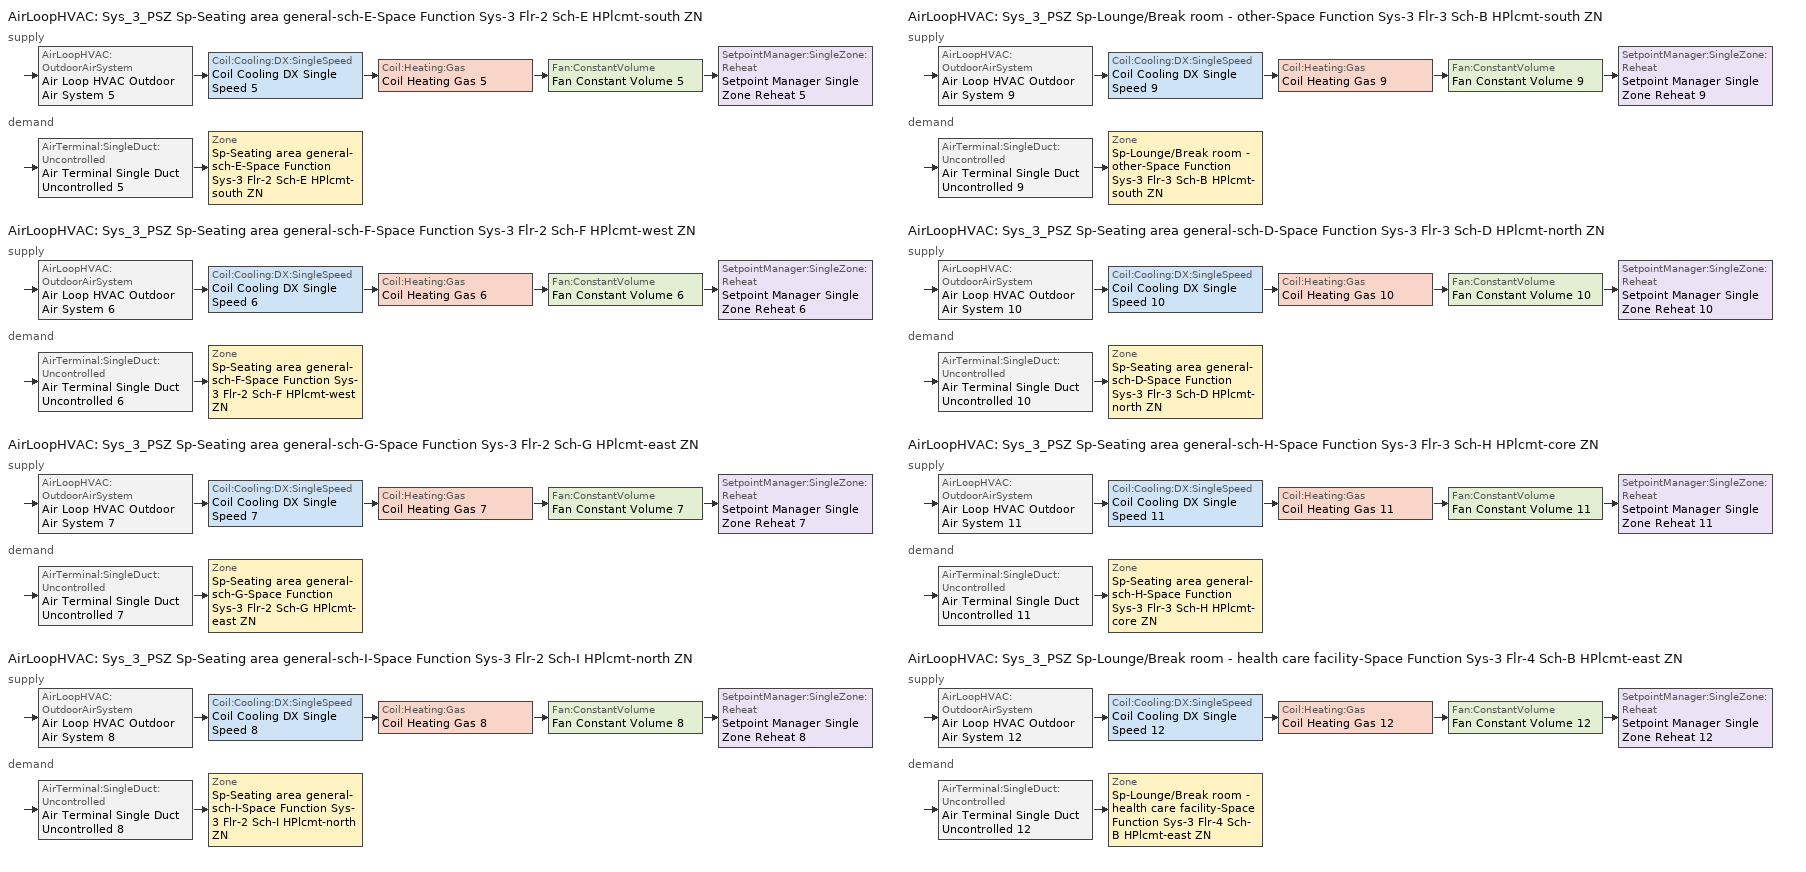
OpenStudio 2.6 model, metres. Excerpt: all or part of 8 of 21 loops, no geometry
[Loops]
AirLoopHVAC 'Sys_3_PSZ Sp-Seating area general-sch-E-Space Function Sys-3 Flr-2 Sch-E HPlcmt-south ZN'
 supply: AirLoopHVAC:OutdoorAirSystem 'Air Loop HVAC Outdoor Air System 5' > Coil:Cooling:DX:SingleSpeed 'Coil Cooling DX Single Speed 5' > Coil:Heating:Gas 'Coil Heating Gas 5' > Fan:ConstantVolume 'Fan Constant Volume 5' > SetpointManager:SingleZone:Reheat 'Setpoint Manager Single Zone Reheat 5'
 demand: AirTerminal:SingleDuct:Uncontrolled 'Air Terminal Single Duct Uncontrolled 5' > Zone 'Sp-Seating area general-sch-E-Space Function Sys-3 Flr-2 Sch-E HPlcmt-south ZN'
AirLoopHVAC 'Sys_3_PSZ Sp-Seating area general-sch-F-Space Function Sys-3 Flr-2 Sch-F HPlcmt-west ZN'
 supply: AirLoopHVAC:OutdoorAirSystem 'Air Loop HVAC Outdoor Air System 6' > Coil:Cooling:DX:SingleSpeed 'Coil Cooling DX Single Speed 6' > Coil:Heating:Gas 'Coil Heating Gas 6' > Fan:ConstantVolume 'Fan Constant Volume 6' > SetpointManager:SingleZone:Reheat 'Setpoint Manager Single Zone Reheat 6'
 demand: AirTerminal:SingleDuct:Uncontrolled 'Air Terminal Single Duct Uncontrolled 6' > Zone 'Sp-Seating area general-sch-F-Space Function Sys-3 Flr-2 Sch-F HPlcmt-west ZN'
AirLoopHVAC 'Sys_3_PSZ Sp-Seating area general-sch-G-Space Function Sys-3 Flr-2 Sch-G HPlcmt-east ZN'
 supply: AirLoopHVAC:OutdoorAirSystem 'Air Loop HVAC Outdoor Air System 7' > Coil:Cooling:DX:SingleSpeed 'Coil Cooling DX Single Speed 7' > Coil:Heating:Gas 'Coil Heating Gas 7' > Fan:ConstantVolume 'Fan Constant Volume 7' > SetpointManager:SingleZone:Reheat 'Setpoint Manager Single Zone Reheat 7'
 demand: AirTerminal:SingleDuct:Uncontrolled 'Air Terminal Single Duct Uncontrolled 7' > Zone 'Sp-Seating area general-sch-G-Space Function Sys-3 Flr-2 Sch-G HPlcmt-east ZN'
AirLoopHVAC 'Sys_3_PSZ Sp-Seating area general-sch-I-Space Function Sys-3 Flr-2 Sch-I HPlcmt-north ZN'
 supply: AirLoopHVAC:OutdoorAirSystem 'Air Loop HVAC Outdoor Air System 8' > Coil:Cooling:DX:SingleSpeed 'Coil Cooling DX Single Speed 8' > Coil:Heating:Gas 'Coil Heating Gas 8' > Fan:ConstantVolume 'Fan Constant Volume 8' > SetpointManager:SingleZone:Reheat 'Setpoint Manager Single Zone Reheat 8'
 demand: AirTerminal:SingleDuct:Uncontrolled 'Air Terminal Single Duct Uncontrolled 8' > Zone 'Sp-Seating area general-sch-I-Space Function Sys-3 Flr-2 Sch-I HPlcmt-north ZN'
AirLoopHVAC 'Sys_3_PSZ Sp-Lounge/Break room - other-Space Function Sys-3 Flr-3 Sch-B HPlcmt-south ZN'
 supply: AirLoopHVAC:OutdoorAirSystem 'Air Loop HVAC Outdoor Air System 9' > Coil:Cooling:DX:SingleSpeed 'Coil Cooling DX Single Speed 9' > Coil:Heating:Gas 'Coil Heating Gas 9' > Fan:ConstantVolume 'Fan Constant Volume 9' > SetpointManager:SingleZone:Reheat 'Setpoint Manager Single Zone Reheat 9'
 demand: AirTerminal:SingleDuct:Uncontrolled 'Air Terminal Single Duct Uncontrolled 9' > Zone 'Sp-Lounge/Break room - other-Space Function Sys-3 Flr-3 Sch-B HPlcmt-south ZN'
AirLoopHVAC 'Sys_3_PSZ Sp-Seating area general-sch-D-Space Function Sys-3 Flr-3 Sch-D HPlcmt-north ZN'
 supply: AirLoopHVAC:OutdoorAirSystem 'Air Loop HVAC Outdoor Air System 10' > Coil:Cooling:DX:SingleSpeed 'Coil Cooling DX Single Speed 10' > Coil:Heating:Gas 'Coil Heating Gas 10' > Fan:ConstantVolume 'Fan Constant Volume 10' > SetpointManager:SingleZone:Reheat 'Setpoint Manager Single Zone Reheat 10'
 demand: AirTerminal:SingleDuct:Uncontrolled 'Air Terminal Single Duct Uncontrolled 10' > Zone 'Sp-Seating area general-sch-D-Space Function Sys-3 Flr-3 Sch-D HPlcmt-north ZN'
AirLoopHVAC 'Sys_3_PSZ Sp-Seating area general-sch-H-Space Function Sys-3 Flr-3 Sch-H HPlcmt-core ZN'
 supply: AirLoopHVAC:OutdoorAirSystem 'Air Loop HVAC Outdoor Air System 11' > Coil:Cooling:DX:SingleSpeed 'Coil Cooling DX Single Speed 11' > Coil:Heating:Gas 'Coil Heating Gas 11' > Fan:ConstantVolume 'Fan Constant Volume 11' > SetpointManager:SingleZone:Reheat 'Setpoint Manager Single Zone Reheat 11'
 demand: AirTerminal:SingleDuct:Uncontrolled 'Air Terminal Single Duct Uncontrolled 11' > Zone 'Sp-Seating area general-sch-H-Space Function Sys-3 Flr-3 Sch-H HPlcmt-core ZN'
AirLoopHVAC 'Sys_3_PSZ Sp-Lounge/Break room - health care facility-Space Function Sys-3 Flr-4 Sch-B HPlcmt-east ZN'
 supply: AirLoopHVAC:OutdoorAirSystem 'Air Loop HVAC Outdoor Air System 12' > Coil:Cooling:DX:SingleSpeed 'Coil Cooling DX Single Speed 12' > Coil:Heating:Gas 'Coil Heating Gas 12' > Fan:ConstantVolume 'Fan Constant Volume 12' > SetpointManager:SingleZone:Reheat 'Setpoint Manager Single Zone Reheat 12'
 demand: AirTerminal:SingleDuct:Uncontrolled 'Air Terminal Single Duct Uncontrolled 12' > Zone 'Sp-Lounge/Break room - health care facility-Space Function Sys-3 Flr-4 Sch-B HPlcmt-east ZN'
[Sizing:Zone] Zone Cooling Design Supply Air Temperature Input Method=SupplyAirTemperature; Zone Cooling Design Supply Air Temperature {C}=13; Zone Cooling Design Supply Air Temperature Difference {deltaC}=11.11; Zone Heating Design Supply Air Temperature Input Method=SupplyAirTemperature; Zone Heating Design Supply Air Temperature {C}=43; Zone Heating Design Supply Air Temperature Difference {deltaC}=11.11; Zone Cooling Design Supply Air Humidity Ratio {kg-H2O/kg-air}=0.0085; Zone Heating Design Supply Air Humidity Ratio {kg-H2O/kg-air}=0.008; Zone Heating Sizing Factor=1.3; Zone Cooling Sizing Factor=1.1; Cooling Design Air Flow Method=DesignDay; Heating Design Air Flow Method=DesignDay; Account for Dedicated Outdoor Air System=No; Dedicated Outdoor Air System Control Strategy=NeutralSupplyAir; Dedicated Outdoor Air Low Setpoint Temperature for Design {C}=autosize; Dedicated Outdoor Air High Setpoint Temperature for Design {C}=autosize
Sp-Seating area general-sch-E-Space Function Sys-3 Flr-2 Sch-E HPlcmt-south ZN; Sp-Seating area general-sch-F-Space Function Sys-3 Flr-2 Sch-F HPlcmt-west ZN; Sp-Seating area general-sch-G-Space Function Sys-3 Flr-2 Sch-G HPlcmt-east ZN; Sp-Seating area general-sch-I-Space Function Sys-3 Flr-2 Sch-I HPlcmt-north ZN; Sp-Lounge/Break room - other-Space Function Sys-3 Flr-3 Sch-B HPlcmt-south ZN; Sp-Seating area general-sch-D-Space Function Sys-3 Flr-3 Sch-D HPlcmt-north ZN; Sp-Seating area general-sch-H-Space Function Sys-3 Flr-3 Sch-H HPlcmt-core ZN; Sp-Lounge/Break room - health care facility-Space Function Sys-3 Flr-4 Sch-B HPlcmt-east ZN
[Zone equipment]
Sp-Seating area general-sch-E-Space Function Sys-3 Flr-2 Sch-E HPlcmt-south ZN: Air Terminal Single Duct Uncontrolled 5, Zone HVAC Baseboard Convective Water 5
Sp-Seating area general-sch-F-Space Function Sys-3 Flr-2 Sch-F HPlcmt-west ZN: Air Terminal Single Duct Uncontrolled 6, Zone HVAC Baseboard Convective Water 6
Sp-Seating area general-sch-G-Space Function Sys-3 Flr-2 Sch-G HPlcmt-east ZN: Air Terminal Single Duct Uncontrolled 7, Zone HVAC Baseboard Convective Water 7
Sp-Seating area general-sch-I-Space Function Sys-3 Flr-2 Sch-I HPlcmt-north ZN: Air Terminal Single Duct Uncontrolled 8, Zone HVAC Baseboard Convective Water 8
Sp-Lounge/Break room - other-Space Function Sys-3 Flr-3 Sch-B HPlcmt-south ZN: Air Terminal Single Duct Uncontrolled 9, Zone HVAC Baseboard Convective Water 9
Sp-Seating area general-sch-D-Space Function Sys-3 Flr-3 Sch-D HPlcmt-north ZN: Air Terminal Single Duct Uncontrolled 10, Zone HVAC Baseboard Convective Water 10
Sp-Seating area general-sch-H-Space Function Sys-3 Flr-3 Sch-H HPlcmt-core ZN: Air Terminal Single Duct Uncontrolled 11, Zone HVAC Baseboard Convective Water 11
Sp-Lounge/Break room - health care facility-Space Function Sys-3 Flr-4 Sch-B HPlcmt-east ZN: Air Terminal Single Duct Uncontrolled 12, Zone HVAC Baseboard Convective Water 12
[AirLoopHVAC] Availability Schedule=Always On Discrete; Design Supply Air Flow Rate {m3/s}=AutoSize
Sys_3_PSZ Sp-Seating area general-sch-E-Space Function Sys-3 Flr-2 Sch-E HPlcmt-south ZN; Sys_3_PSZ Sp-Seating area general-sch-F-Space Function Sys-3 Flr-2 Sch-F HPlcmt-west ZN; Sys_3_PSZ Sp-Seating area general-sch-G-Space Function Sys-3 Flr-2 Sch-G HPlcmt-east ZN; Sys_3_PSZ Sp-Seating area general-sch-I-Space Function Sys-3 Flr-2 Sch-I HPlcmt-north ZN; Sys_3_PSZ Sp-Lounge/Break room - other-Space Function Sys-3 Flr-3 Sch-B HPlcmt-south ZN; Sys_3_PSZ Sp-Seating area general-sch-D-Space Function Sys-3 Flr-3 Sch-D HPlcmt-north ZN; Sys_3_PSZ Sp-Seating area general-sch-H-Space Function Sys-3 Flr-3 Sch-H HPlcmt-core ZN; Sys_3_PSZ Sp-Lounge/Break room - health care facility-Space Function Sys-3 Flr-4 Sch-B HPlcmt-east ZN
[Sizing:System] Type of Load to Size On=Sensible; Design Outdoor Air Flow Rate {m3/s}=Autosize; Minimum System Air Flow Ratio=1; Preheat Design Temperature {C}=7; Preheat Design Humidity Ratio {kg-H2O/kg-Air}=0.008; Precool Design Temperature {C}=13; Precool Design Humidity Ratio {kg-H2O/kg-Air}=0.008; Central Cooling Design Supply Air Temperature {C}=13; Central Heating Design Supply Air Temperature {C}=43; Sizing Option=NonCoincident; 100% Outdoor Air in Cooling=No; 100% Outdoor Air in Heating=No; Central Cooling Design Supply Air Humidity Ratio {kg-H2O/kg-Air}=0.0085; Central Heating Design Supply Air Humidity Ratio {kg-H2O/kg-Air}=0.008; Cooling Design Air Flow Method=DesignDay; Cooling Design Air Flow Rate {m3/s}=0; Heating Design Air Flow Method=DesignDay; Heating Design Air Flow Rate {m3/s}=0; System Outdoor Air Method=ZoneSum; Zone Maximum Outdoor Air Fraction=1; Cooling Supply Air Flow Rate Per Floor Area {m3/s-m2}=0.00996765; Cooling Fraction of Autosized Cooling Supply Air Flow Rate=1; Cooling Supply Air Flow Rate Per Unit Cooling Capacity {m3/s-W}=3.94755e-05; Heating Supply Air Flow Rate Per Floor Area {m3/s-m2}=0.00996765; Heating Fraction of Autosized Heating Supply Air Flow Rate=1; Heating Fraction of Autosized Cooling Supply Air Flow Rate=1; Heating Supply Air Flow Rate Per Unit Heating Capacity {m3/s-W}=3.15882e-05; Cooling Design Capacity Method=CoolingDesignCapacity; Cooling Design Capacity {W}=autosize; Cooling Design Capacity Per Floor Area {W/m2}=234.7; Fraction of Autosized Cooling Design Capacity=1; Heating Design Capacity Method=HeatingDesignCapacity; Heating Design Capacity {W}=autosize; Heating Design Capacity Per Floor Area {W/m2}=157; Fraction of Autosized Heating Design Capacity=1; Central Cooling Capacity Control Method=OnOff
Sys_3_PSZ Sp-Seating area general-sch-E-Space Function Sys-3 Flr-2 Sch-E HPlcmt-south ZN; Sys_3_PSZ Sp-Seating area general-sch-F-Space Function Sys-3 Flr-2 Sch-F HPlcmt-west ZN; Sys_3_PSZ Sp-Seating area general-sch-G-Space Function Sys-3 Flr-2 Sch-G HPlcmt-east ZN; Sys_3_PSZ Sp-Seating area general-sch-I-Space Function Sys-3 Flr-2 Sch-I HPlcmt-north ZN; Sys_3_PSZ Sp-Lounge/Break room - other-Space Function Sys-3 Flr-3 Sch-B HPlcmt-south ZN; Sys_3_PSZ Sp-Seating area general-sch-D-Space Function Sys-3 Flr-3 Sch-D HPlcmt-north ZN; Sys_3_PSZ Sp-Seating area general-sch-H-Space Function Sys-3 Flr-3 Sch-H HPlcmt-core ZN; Sys_3_PSZ Sp-Lounge/Break room - health care facility-Space Function Sys-3 Flr-4 Sch-B HPlcmt-east ZN
[Fan:ConstantVolume] Availability Schedule=Always On Discrete; Maximum Flow Rate {m3/s}=AutoSize
Fan Constant Volume 5; Fan Constant Volume 6; Fan Constant Volume 7; Fan Constant Volume 8; Fan Constant Volume 9; Fan Constant Volume 10; Fan Constant Volume 11; Fan Constant Volume 12
[Coil:Heating:Gas] Availability Schedule=Always On Discrete; Gas Burner Efficiency=0.8; Nominal Capacity {W}=AutoSize; Parasitic Electric Load {W}=0; Parasitic Gas Load {W}=0
Coil Heating Gas 5; Coil Heating Gas 6; Coil Heating Gas 7; Coil Heating Gas 8; Coil Heating Gas 9; Coil Heating Gas 10; Coil Heating Gas 11; Coil Heating Gas 12
[Coil:Cooling:DX:SingleSpeed] Availability Schedule=Always On Discrete; Rated Total Cooling Capacity {W}=autosize; Rated Sensible Heat Ratio=autosize; Rated COP {W/W}=3; Rated Air Flow Rate {m3/s}=autosize; Rated Evaporator Fan Power Per Volume Flow Rate {W/(m3/s)}=773.3; Condenser Type=AirCooled; Evaporative Condenser Effectiveness=0; Evaporative Condenser Air Flow Rate {m3/s}=Autosize; Evaporative Condenser Pump Rated Power Consumption {W}=Autosize; Crankcase Heater Capacity {W}=0; Maximum Outdoor Dry-Bulb Temperature for Crankcase Heater Operation {C}=0; Basin Heater Capacity {W/K}=0; Basin Heater Setpoint Temperature {C}=10
Name | Total Cooling Capacity Function of Temperature Curve | Total Cooling Capacity Function of Flow Fraction Curve | Energy Input Ratio Function of Temperature Curve | Energy Input Ratio Function of Flow Fraction Curve | Part Load Fraction Correlation Curve
Coil Cooling DX Single Speed 5 | Curve Biquadratic 9 | Curve Quadratic 13 | Curve Biquadratic 10 | Curve Quadratic 14 | Curve Quadratic 15
Coil Cooling DX Single Speed 6 | Curve Biquadratic 11 | Curve Quadratic 16 | Curve Biquadratic 12 | Curve Quadratic 17 | Curve Quadratic 18
Coil Cooling DX Single Speed 7 | Curve Biquadratic 13 | Curve Quadratic 19 | Curve Biquadratic 14 | Curve Quadratic 20 | Curve Quadratic 21
Coil Cooling DX Single Speed 8 | Curve Biquadratic 15 | Curve Quadratic 22 | Curve Biquadratic 16 | Curve Quadratic 23 | Curve Quadratic 24
Coil Cooling DX Single Speed 9 | Curve Biquadratic 17 | Curve Quadratic 25 | Curve Biquadratic 18 | Curve Quadratic 26 | Curve Quadratic 27
Coil Cooling DX Single Speed 10 | Curve Biquadratic 19 | Curve Quadratic 28 | Curve Biquadratic 20 | Curve Quadratic 29 | Curve Quadratic 30
Coil Cooling DX Single Speed 11 | Curve Biquadratic 21 | Curve Quadratic 31 | Curve Biquadratic 22 | Curve Quadratic 32 | Curve Quadratic 33
Coil Cooling DX Single Speed 12 | Curve Biquadratic 23 | Curve Quadratic 34 | Curve Biquadratic 24 | Curve Quadratic 35 | Curve Quadratic 36
[Controller:OutdoorAir] Minimum Outdoor Air Flow Rate {m3/s}=autosize; Maximum Outdoor Air Flow Rate {m3/s}=Autosize; Economizer Control Type=NoEconomizer; Economizer Control Action Type=ModulateFlow; Economizer Maximum Limit Dry-Bulb Temperature {C}=28; Economizer Maximum Limit Enthalpy {J/kg}=64000; Economizer Minimum Limit Dry-Bulb Temperature {C}=-100; Lockout Type=NoLockout; Minimum Limit Type=FixedMinimum; High Humidity Control=No; Heat Recovery Bypass Control Type=BypassWhenWithinEconomizerLimits
Name | Controller Mechanical Ventilation
Controller Outdoor Air 5 | Controller Mechanical Ventilation 5
Controller Outdoor Air 6 | Controller Mechanical Ventilation 6
Controller Outdoor Air 7 | Controller Mechanical Ventilation 7
Controller Outdoor Air 8 | Controller Mechanical Ventilation 8
Controller Outdoor Air 9 | Controller Mechanical Ventilation 9
Controller Outdoor Air 10 | Controller Mechanical Ventilation 10
Controller Outdoor Air 11 | Controller Mechanical Ventilation 11
Controller Outdoor Air 12 | Controller Mechanical Ventilation 12
[Controller:MechanicalVentilation] Availability Schedule=Always On Discrete; System Outdoor Air Method=ZoneSum
Controller Mechanical Ventilation 5; Controller Mechanical Ventilation 6; Controller Mechanical Ventilation 7; Controller Mechanical Ventilation 8; Controller Mechanical Ventilation 9; Controller Mechanical Ventilation 10; Controller Mechanical Ventilation 11; Controller Mechanical Ventilation 12
[AirLoopHVAC:OutdoorAirSystem]
Name | Controller
Air Loop HVAC Outdoor Air System 5 | Controller Outdoor Air 5
Air Loop HVAC Outdoor Air System 6 | Controller Outdoor Air 6
Air Loop HVAC Outdoor Air System 7 | Controller Outdoor Air 7
Air Loop HVAC Outdoor Air System 8 | Controller Outdoor Air 8
Air Loop HVAC Outdoor Air System 9 | Controller Outdoor Air 9
Air Loop HVAC Outdoor Air System 10 | Controller Outdoor Air 10
Air Loop HVAC Outdoor Air System 11 | Controller Outdoor Air 11
Air Loop HVAC Outdoor Air System 12 | Controller Outdoor Air 12
[SetpointManager:SingleZone:Reheat] Minimum Supply Air Temperature {C}=13; Maximum Supply Air Temperature {C}=43
Name | Control Zone
Setpoint Manager Single Zone Reheat 5 | Sp-Seating area general-sch-E-Space Function Sys-3 Flr-2 Sch-E HPlcmt-south ZN
Setpoint Manager Single Zone Reheat 6 | Sp-Seating area general-sch-F-Space Function Sys-3 Flr-2 Sch-F HPlcmt-west ZN
Setpoint Manager Single Zone Reheat 7 | Sp-Seating area general-sch-G-Space Function Sys-3 Flr-2 Sch-G HPlcmt-east ZN
Setpoint Manager Single Zone Reheat 8 | Sp-Seating area general-sch-I-Space Function Sys-3 Flr-2 Sch-I HPlcmt-north ZN
Setpoint Manager Single Zone Reheat 9 | Sp-Lounge/Break room - other-Space Function Sys-3 Flr-3 Sch-B HPlcmt-south ZN
Setpoint Manager Single Zone Reheat 10 | Sp-Seating area general-sch-D-Space Function Sys-3 Flr-3 Sch-D HPlcmt-north ZN
Setpoint Manager Single Zone Reheat 11 | Sp-Seating area general-sch-H-Space Function Sys-3 Flr-3 Sch-H HPlcmt-core ZN
Setpoint Manager Single Zone Reheat 12 | Sp-Lounge/Break room - health care facility-Space Function Sys-3 Flr-4 Sch-B HPlcmt-east ZN
[AirTerminal:SingleDuct:Uncontrolled] Availability Schedule=Always On Discrete; Maximum Air Flow Rate {m3/s}=AutoSize
Air Terminal Single Duct Uncontrolled 5; Air Terminal Single Duct Uncontrolled 6; Air Terminal Single Duct Uncontrolled 7; Air Terminal Single Duct Uncontrolled 8; Air Terminal Single Duct Uncontrolled 9; Air Terminal Single Duct Uncontrolled 10; Air Terminal Single Duct Uncontrolled 11; Air Terminal Single Duct Uncontrolled 12
[Schedule:Constant]
Always On Discrete: Value=1
[Curve:Biquadratic] Minimum Value of x=17; Maximum Value of x=22; Minimum Value of y=13; Maximum Value of y=46
Name | Coefficient1 Constant | Coefficient2 x | Coefficient3 x**2 | Coefficient4 y | Coefficient5 y**2 | Coefficient6 x*y
Curve Biquadratic 9; Curve Biquadratic 11; Curve Biquadratic 13; Curve Biquadratic 15; Curve Biquadratic 17; Curve Biquadratic 19; Curve Biquadratic 21; Curve Biquadratic 23 | 0.942588 | 0.00954335 | 0.00068377 | -0.0110427 | 5.249e-06 | -9.72e-06
Curve Biquadratic 10; Curve Biquadratic 12; Curve Biquadratic 14; Curve Biquadratic 16; Curve Biquadratic 18; Curve Biquadratic 20; Curve Biquadratic 22; Curve Biquadratic 24 | 0.342414 | 0.034885 | -0.0006237 | 0.00497722 | 0.000437951 | -0.000728028
[Curve:Quadratic]
Name | Coefficient1 Constant | Coefficient2 x | Coefficient3 x**2 | Minimum Value of x | Maximum Value of x
Curve Quadratic 13; Curve Quadratic 16; Curve Quadratic 19; Curve Quadratic 22; Curve Quadratic 25; Curve Quadratic 28; Curve Quadratic 31; Curve Quadratic 34 | 0.8 | 0.2 | 0 | 0.5 | 1.5
Curve Quadratic 14; Curve Quadratic 17; Curve Quadratic 20; Curve Quadratic 23; Curve Quadratic 26; Curve Quadratic 29; Curve Quadratic 32; Curve Quadratic 35 | 1.1552 | -0.1808 | 0.0256 | 0.5 | 1.5
Curve Quadratic 15; Curve Quadratic 18; Curve Quadratic 21; Curve Quadratic 24; Curve Quadratic 27; Curve Quadratic 30; Curve Quadratic 33; Curve Quadratic 36 | 0.85 | 0.15 | 0 | 0 | 1
